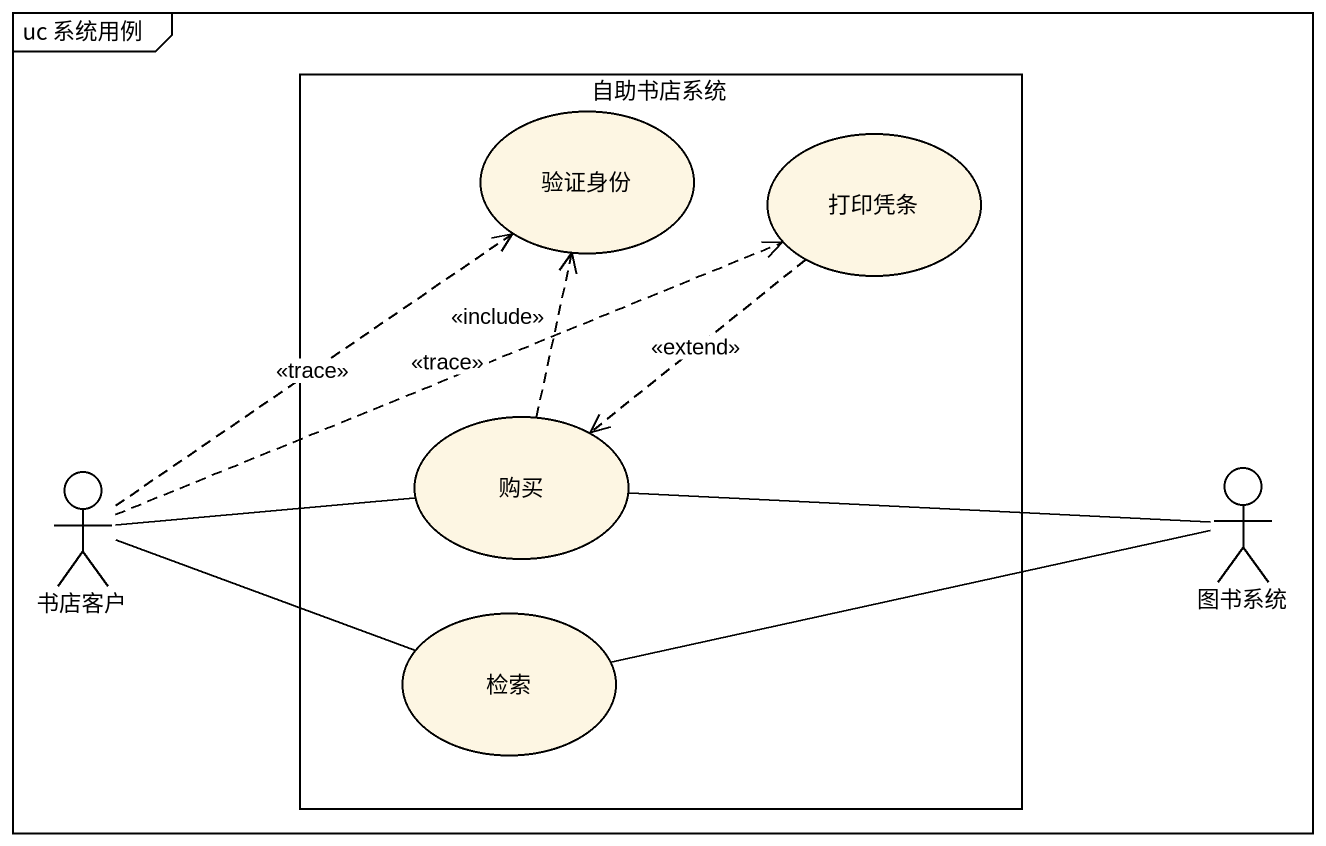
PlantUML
@startuml
mainframe uc 系统用例
rectangle 自助书店系统 {
  usecase 验证身份
  usecase 打印凭条
  usecase 购买
  usecase 检索
}
actor 书店客户
actor 图书系统
打印凭条 ..> 购买 : <<extend>>
购买 .up.> 验证身份 : <<include>>
书店客户 .up.> 验证身份 : <<trace>>
书店客户 .right.> 打印凭条 : <<trace>>
书店客户 -right- 购买
书店客户 -right- 检索
图书系统 -left- 购买
图书系统 -left- 检索
@enduml
